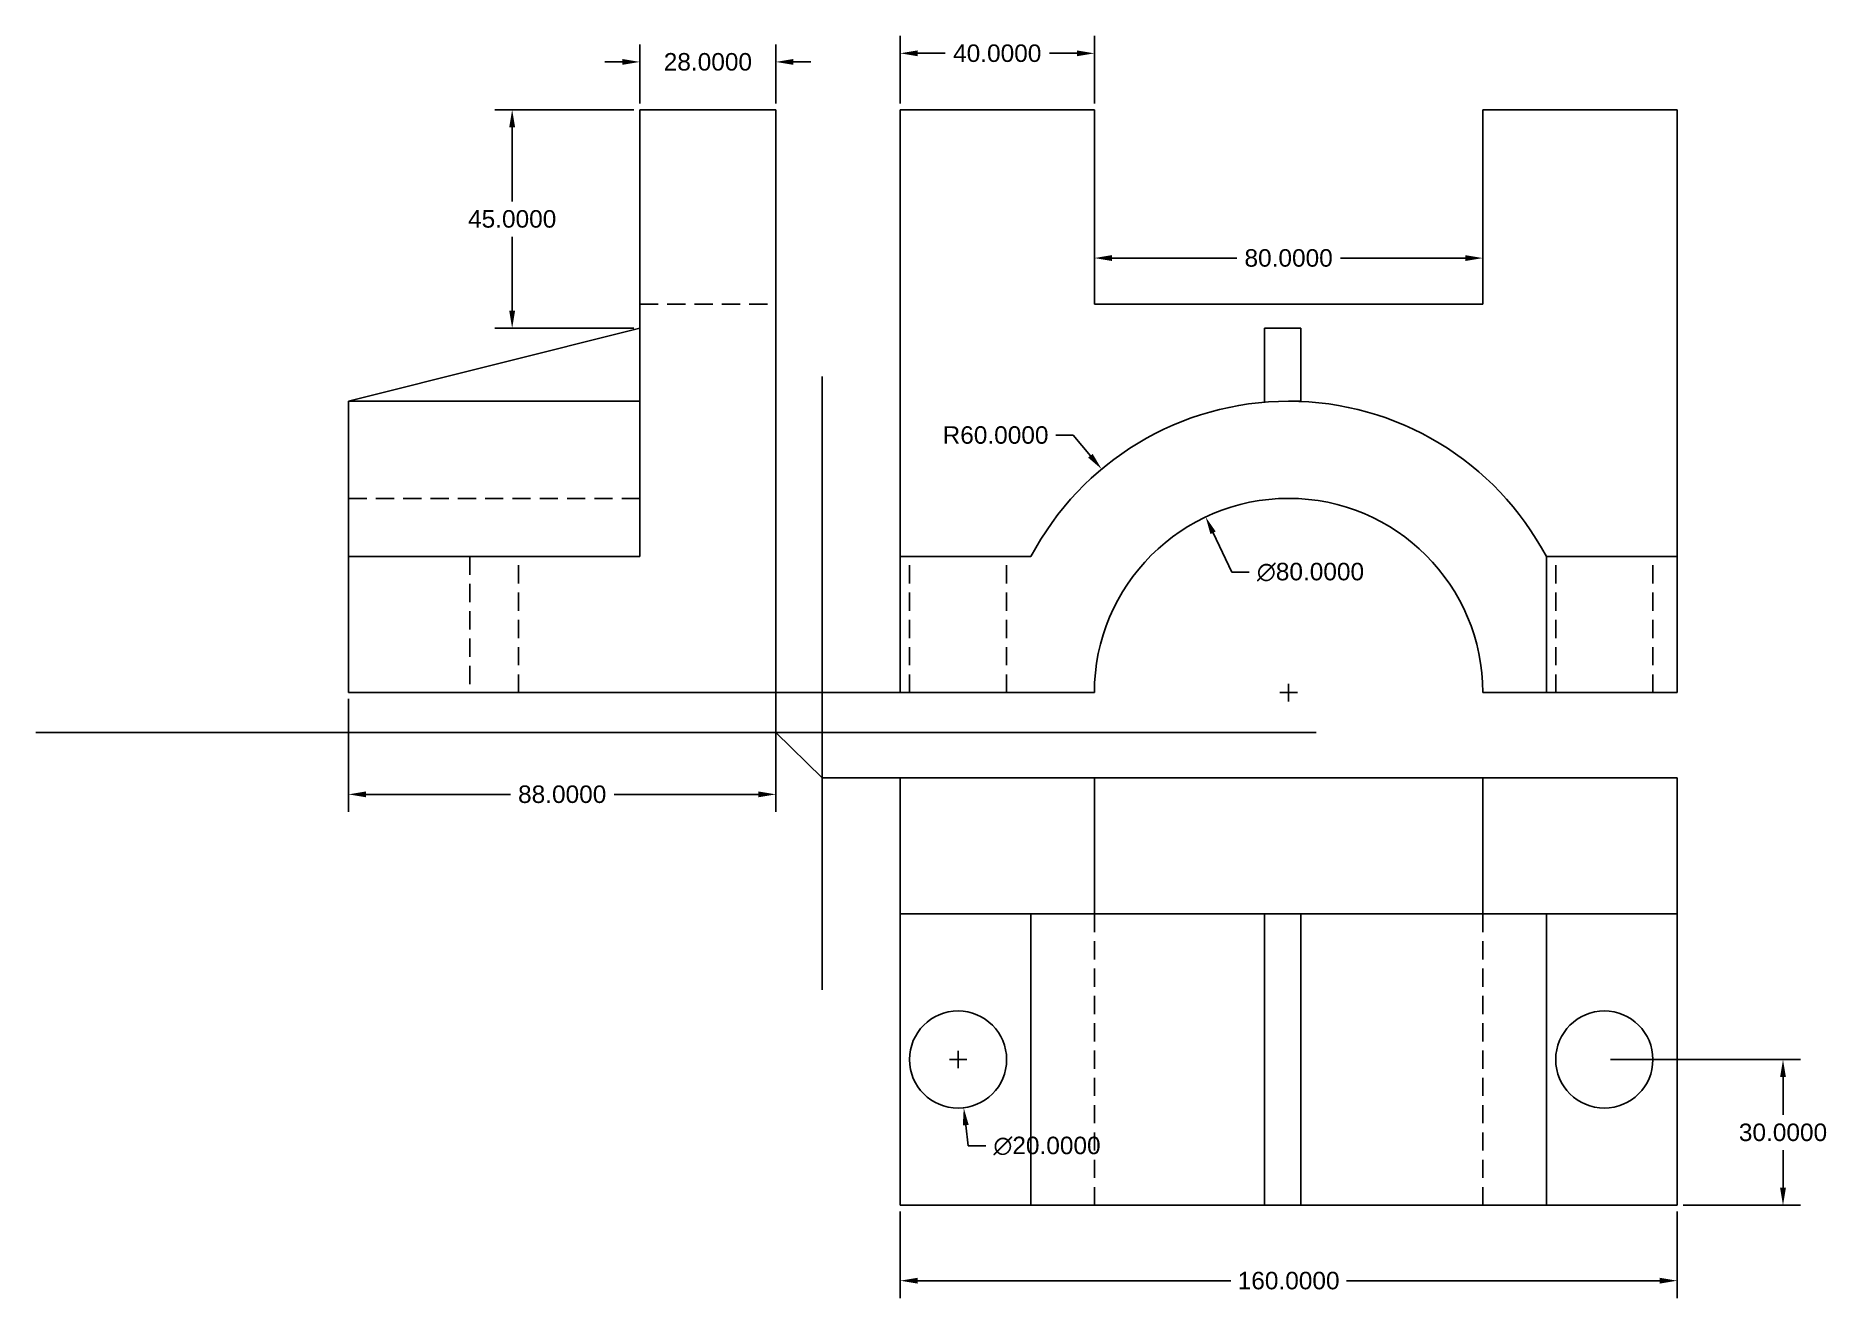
# Model space of a CAD drawing. Header units: inches. Extents: x 193 to 561, y 41 to 301.
import ezdxf

# ---------------------------------------------------------------- set-up
doc = ezdxf.new("R2010")
doc.units = ezdxf.units.IN
doc.header["$LTSCALE"] = 15
doc.header["$MEASUREMENT"] = 0
doc.linetypes.add('HIDDEN', pattern=[0.375, 0.25, -0.125])
for name, color, linetype in [('dy', 1, 'Continuous'), ('hid', 2, 'HIDDEN'), ('sep', 5, 'Continuous')]:
    doc.layers.add(name, color=color, linetype=linetype)
doc.styles.get("Standard").update_dxf_attribs({"font": 'arial.ttf'})
doc.dimstyles.get("Standard").update_dxf_attribs({"dimscale": 20, "dimtxt": 0.18, "dimasz": 0.18, "dimexe": 0.18, "dimexo": 0.0625, "dimgap": 0.09, "dimtad": 0, "dimtih": 1, "dimtoh": 1, "dimdec": 4, "dimzin": 0, "dimdsep": 46, "dimtxsty": 'Standard', "dimcen": 0.09, "dimadec": 0, "dimazin": 0, "dimtfac": 1, "dimtdec": 4, "dimtofl": 0, "dimtmove": 0, "dimatfit": 3, "dimfxl": 1, "dimtolj": 1, "dimtzin": 0, "dimarcsym": 0})

# ---------------------------------------------------------------- blocks, each defined once
blk = doc.blocks.new('*D2')
at = {"layer": 'Defpoints', "color": 0, "transparency": 16777216}
for p in [(317.11, 285.84), (290.81, 240.84), (317.11, 240.84)]:
    blk.add_point(p, dxfattribs=at)
at = {"layer": 'dy', "color": 0, "lineweight": -2, "transparency": 16777216}
for p, q in [((315.86, 285.84), (287.21, 285.84)), ((290.81, 282.24), (290.81, 266.97)), ((290.81, 244.44), (290.81, 259.7)), ((315.86, 240.84), (287.21, 240.84))]:
    blk.add_line(p, q, dxfattribs=at)
at = {"layer": 'dy', "color": 0, "transparency": 16777216}
for points in [[(290.21, 282.24), (291.41, 282.24), (290.81, 285.84)], [(290.21, 244.44), (291.41, 244.44), (290.81, 240.84)]]:
    blk.add_solid(points, dxfattribs=at)
at = {"layer": 'dy', "color": 0, "transparency": 16777216, "insert": (290.81, 263.34), "char_height": 3.6, "attachment_point": 5}
blk.add_mtext('\\A1;45.0000', dxfattribs=at)
blk = doc.blocks.new('*D3')
at = {"layer": 'Defpoints', "color": 0, "transparency": 16777216}
for p in [(257.11, 165.84), (345.11, 165.84), (345.11, 144.9)]:
    blk.add_point(p, dxfattribs=at)
at = {"layer": 'dy', "color": 0, "lineweight": -2, "transparency": 16777216}
for p, q in [((257.11, 164.59), (257.11, 141.3)), ((345.11, 164.59), (345.11, 141.3)), ((260.71, 144.9), (290.45, 144.9)), ((341.51, 144.9), (311.78, 144.9))]:
    blk.add_line(p, q, dxfattribs=at)
at = {"layer": 'dy', "color": 0, "transparency": 16777216}
for points in [[(260.71, 145.5), (260.71, 144.3), (257.11, 144.9)], [(341.51, 145.5), (341.51, 144.3), (345.11, 144.9)]]:
    blk.add_solid(points, dxfattribs=at)
at = {"layer": 'dy', "color": 0, "transparency": 16777216, "insert": (301.11, 144.9), "char_height": 3.6, "attachment_point": 5}
blk.add_mtext('\\A1;88.0000', dxfattribs=at)
blk = doc.blocks.new('*D4')
at = {"layer": 'Defpoints', "color": 0, "transparency": 16777216}
for p in [(370.69, 60.3), (530.69, 60.3), (530.69, 44.78)]:
    blk.add_point(p, dxfattribs=at)
at = {"layer": 'dy', "color": 0, "lineweight": -2, "transparency": 16777216}
for p, q in [((370.69, 59.05), (370.69, 41.18)), ((530.69, 59.05), (530.69, 41.18)), ((374.29, 44.78), (438.8, 44.78)), ((527.09, 44.78), (462.59, 44.78))]:
    blk.add_line(p, q, dxfattribs=at)
at = {"layer": 'dy', "color": 0, "transparency": 16777216}
for points in [[(374.29, 45.38), (374.29, 44.18), (370.69, 44.78)], [(527.09, 45.38), (527.09, 44.18), (530.69, 44.78)]]:
    blk.add_solid(points, dxfattribs=at)
at = {"layer": 'dy', "color": 0, "transparency": 16777216, "insert": (450.69, 44.78), "char_height": 3.6, "attachment_point": 5}
blk.add_mtext('\\A1;160.0000', dxfattribs=at)
blk = doc.blocks.new('*D5')
at = {"layer": 'Defpoints', "color": 0, "transparency": 16777216}
for p in [(412.19, 211.85), (450.69, 165.84)]:
    blk.add_point(p, dxfattribs=at)
at = {"layer": 'dy', "color": 0, "lineweight": -2, "transparency": 16777216}
for p, q in [((402.73, 218.85), (406.33, 218.85)), ((406.33, 218.85), (409.88, 214.61)), ((450.69, 164.04), (450.69, 167.64)), ((448.89, 165.84), (452.49, 165.84))]:
    blk.add_line(p, q, dxfattribs=at)
at = {"layer": 'dy', "color": 0, "transparency": 16777216}
blk.add_solid([(410.34, 214.99), (409.41, 214.22), (412.19, 211.85)], dxfattribs=at)
at = {"layer": 'dy', "color": 0, "transparency": 16777216, "insert": (390.34, 218.85), "char_height": 3.6, "attachment_point": 5}
blk.add_mtext('\\A1;R60.0000', dxfattribs=at)
blk = doc.blocks.new('*D6')
at = {"layer": 'Defpoints', "color": 0, "transparency": 16777216}
for p in [(433.6, 202), (467.79, 129.67)]:
    blk.add_point(p, dxfattribs=at)
at = {"layer": 'dy', "color": 0, "lineweight": -2, "transparency": 16777216}
for p, q in [((438.97, 190.64), (435.14, 198.74)), ((442.57, 190.64), (438.97, 190.64))]:
    blk.add_line(p, q, dxfattribs=at)
at = {"layer": 'dy', "color": 0, "transparency": 16777216}
blk.add_solid([(435.68, 199), (434.59, 198.49), (433.6, 202)], dxfattribs=at)
at = {"layer": 'dy', "color": 0, "transparency": 16777216, "insert": (455.19, 190.64), "char_height": 3.6, "attachment_point": 5}
blk.add_mtext('\\A1;∅80.0000', dxfattribs=at)
blk = doc.blocks.new('*D7')
at = {"layer": 'Defpoints', "color": 0, "transparency": 16777216}
for p in [(381.46, 100.23), (383.79, 80.37)]:
    blk.add_point(p, dxfattribs=at)
at = {"layer": 'dy', "color": 0, "lineweight": -2, "transparency": 16777216}
for p, q in [((380.83, 90.3), (384.43, 90.3)), ((382.63, 88.5), (382.63, 92.1)), ((384.71, 72.51), (384.21, 76.8)), ((388.31, 72.51), (384.71, 72.51))]:
    blk.add_line(p, q, dxfattribs=at)
at = {"layer": 'dy', "color": 0, "transparency": 16777216}
blk.add_solid([(384.81, 76.86), (383.61, 76.73), (383.79, 80.37)], dxfattribs=at)
at = {"layer": 'dy', "color": 0, "transparency": 16777216, "insert": (400.94, 72.51), "char_height": 3.6, "attachment_point": 5}
blk.add_mtext('\\A1;∅20.0000', dxfattribs=at)
blk = doc.blocks.new('*D8')
at = {"layer": 'Defpoints', "color": 0, "transparency": 16777216}
for p in [(410.69, 297.45), (370.69, 285.84), (410.69, 285.84)]:
    blk.add_point(p, dxfattribs=at)
at = {"layer": 'dy', "color": 0, "lineweight": -2, "transparency": 16777216}
for p, q in [((370.69, 287.09), (370.69, 301.05)), ((410.69, 287.09), (410.69, 301.05)), ((374.29, 297.45), (379.96, 297.45)), ((407.09, 297.45), (401.43, 297.45))]:
    blk.add_line(p, q, dxfattribs=at)
at = {"layer": 'dy', "color": 0, "transparency": 16777216}
for points in [[(374.29, 298.05), (374.29, 296.85), (370.69, 297.45)], [(407.09, 298.05), (407.09, 296.85), (410.69, 297.45)]]:
    blk.add_solid(points, dxfattribs=at)
at = {"layer": 'dy', "color": 0, "transparency": 16777216, "insert": (390.69, 297.45), "char_height": 3.6, "attachment_point": 5}
blk.add_mtext('\\A1;40.0000', dxfattribs=at)
blk = doc.blocks.new('*D9')
at = {"layer": 'Defpoints', "color": 0, "transparency": 16777216}
for p in [(490.69, 255.3), (410.69, 245.84), (490.69, 245.84)]:
    blk.add_point(p, dxfattribs=at)
at = {"layer": 'dy', "color": 0, "lineweight": -2, "transparency": 16777216}
for p, q in [((410.69, 247.09), (410.69, 258.9)), ((490.69, 247.09), (490.69, 258.9)), ((414.29, 255.3), (440.03, 255.3)), ((487.09, 255.3), (461.36, 255.3))]:
    blk.add_line(p, q, dxfattribs=at)
at = {"layer": 'dy', "color": 0, "transparency": 16777216}
for points in [[(414.29, 255.9), (414.29, 254.7), (410.69, 255.3)], [(487.09, 255.9), (487.09, 254.7), (490.69, 255.3)]]:
    blk.add_solid(points, dxfattribs=at)
at = {"layer": 'dy', "color": 0, "transparency": 16777216, "insert": (450.69, 255.3), "char_height": 3.6, "attachment_point": 5}
blk.add_mtext('\\A1;80.0000', dxfattribs=at)
blk = doc.blocks.new('*D10')
at = {"layer": 'Defpoints', "color": 0, "transparency": 16777216}
for p in [(345.11, 295.68), (317.11, 285.84), (345.11, 285.84)]:
    blk.add_point(p, dxfattribs=at)
at = {"layer": 'dy', "color": 0, "lineweight": -2, "transparency": 16777216}
for p, q in [((317.11, 287.09), (317.11, 299.28)), ((345.11, 287.09), (345.11, 299.28)), ((313.51, 295.68), (309.91, 295.68)), ((348.71, 295.68), (352.31, 295.68))]:
    blk.add_line(p, q, dxfattribs=at)
at = {"layer": 'dy', "color": 0, "transparency": 16777216}
for points in [[(313.51, 296.28), (313.51, 295.08), (317.11, 295.68)], [(348.71, 296.28), (348.71, 295.08), (345.11, 295.68)]]:
    blk.add_solid(points, dxfattribs=at)
at = {"layer": 'dy', "color": 0, "transparency": 16777216, "insert": (331.11, 295.68), "char_height": 3.6, "attachment_point": 5}
blk.add_mtext('\\A1;28.0000', dxfattribs=at)
blk = doc.blocks.new('*D11')
at = {"layer": 'Defpoints', "color": 0, "transparency": 16777216}
for p in [(515.69, 90.3), (552.49, 90.3), (530.69, 60.3)]:
    blk.add_point(p, dxfattribs=at)
at = {"layer": 'dy', "color": 0, "lineweight": -2, "transparency": 16777216}
for p, q in [((516.94, 90.3), (556.09, 90.3)), ((552.49, 86.7), (552.49, 78.94)), ((552.49, 63.9), (552.49, 71.66)), ((531.94, 60.3), (556.09, 60.3))]:
    blk.add_line(p, q, dxfattribs=at)
at = {"layer": 'dy', "color": 0, "transparency": 16777216}
for points in [[(551.89, 86.7), (553.09, 86.7), (552.49, 90.3)], [(551.89, 63.9), (553.09, 63.9), (552.49, 60.3)]]:
    blk.add_solid(points, dxfattribs=at)
at = {"layer": 'dy', "color": 0, "transparency": 16777216, "insert": (552.49, 75.3), "char_height": 3.6, "attachment_point": 5}
blk.add_mtext('\\A1;30.0000', dxfattribs=at)

msp = doc.modelspace()

# ---------------------------------------------------------------- linework, layer by layer
for p, q in [((345.11297, 285.83603), (317.11297, 285.83603)), ((317.11297, 285.83603), (317.11297, 193.83603)), ((345.11297, 165.83603), (345.11297, 285.83603)), ((410.69351, 285.83603), (370.69351, 285.83603)), ((370.69351, 285.83603), (370.69351, 193.83603)), ((410.69351, 245.83603), (410.69351, 285.83603)), ((530.69351, 285.83603), (490.69351, 285.83603)), ((490.69351, 285.83603), (490.69351, 245.83603)), ((530.69351, 193.83603), (530.69351, 285.83603)), ((490.69351, 245.83603), (410.69351, 245.83603)), ((450.69351, 245.83603), (445.69351, 245.83603)), ((448.19351, 245.83603), (453.19351, 245.83603)), ((317.11297, 240.83603), (257.11297, 225.83603)), ((445.69351, 240.83603), (445.69351, 225.62733)), ((453.19351, 240.83603), (445.69351, 240.83603)), ((453.19351, 240.83603), (453.19351, 225.78392)), ((257.11297, 225.83603), (317.11297, 225.83603)), ((257.11297, 165.83603), (257.11297, 225.83603)), ((445.69351, 225.83603), (445.69351, 225.62733)), ((450.69351, 225.83603), (453.19351, 225.83603)), ((453.19351, 225.83603), (453.19351, 225.78392)), ((317.11297, 193.83603), (257.11297, 193.83603)), ((257.11297, 193.83603), (257.11297, 165.83603)), ((397.62751, 193.83603), (370.69351, 193.83603)), ((370.69351, 165.83603), (370.69351, 193.83603)), ((530.69351, 193.83603), (503.75951, 193.83603)), ((503.75951, 193.83603), (503.75951, 165.83603)), ((530.69351, 165.83603), (530.69351, 193.83603)), ((257.11297, 165.83603), (345.11297, 165.83603)), ((410.69351, 165.83603), (370.69351, 165.83603)), ((530.69351, 165.83603), (490.69351, 165.83603)), ((530.69351, 165.83603), (490.69351, 165.83603)), ((530.69351, 148.30278), (370.69351, 148.30278)), ((370.69351, 148.30278), (370.69351, 60.30278)), ((370.69351, 148.30278), (370.69351, 120.30278)), ((410.69351, 120.30278), (410.69351, 148.30278)), ((490.69351, 120.30278), (490.69351, 148.30278)), ((530.69351, 120.30278), (530.69351, 148.30278)), ((370.69351, 120.30278), (410.69351, 120.30278)), ((397.62751, 120.30278), (397.62751, 60.30278)), ((410.69351, 120.30278), (490.69351, 120.30278)), ((445.69351, 115.30278), (445.69351, 120.30278)), ((453.19351, 115.30278), (453.19351, 120.30278)), ((490.69351, 120.30278), (530.69351, 120.30278)), ((503.75951, 120.30278), (503.75951, 60.30278)), ((530.69351, 120.30278), (530.69351, 60.30278)), ((530.69351, 120.30278), (530.69351, 120.30278)), ((530.69351, 120.30278), (530.69351, 90.30278)), ((445.69351, 115.30278), (445.69351, 60.30278)), ((453.19351, 115.30278), (453.19351, 60.30278)), ((530.69351, 60.30278), (370.69351, 60.30278))]:
    msp.add_line(p, q)
for centre in [(382.62751, 90.30278), (515.69351, 90.30278)]:
    msp.add_circle(centre, 10)
for radius, start, end in [(60, 27.8181393, 152.1818607), (40, 0, 180)]:
    msp.add_arc((450.69351, 165.83603), radius, start, end)
at = {"layer": 'hid'}
for p, q in [((317.11297, 245.83603), (345.11297, 245.83603)), ((257.11297, 205.83603), (317.11297, 205.83603)), ((282.11297, 193.83603), (282.11297, 165.83603)), ((292.11297, 165.83603), (292.11297, 193.83603)), ((372.62751, 165.83603), (372.62751, 193.83603)), ((392.62751, 165.83603), (392.62751, 193.83603)), ((505.69351, 165.83603), (505.69351, 193.83603)), ((525.69351, 165.83603), (525.69351, 193.83603)), ((410.69351, 120.30278), (410.69351, 60.30278)), ((490.69351, 120.30278), (490.69351, 60.30278))]:
    msp.add_line(p, q, dxfattribs=at)
at = {"layer": 'sep'}
for p, q in [((354.65589, 168.13826), (354.65589, 230.92725)), ((354.65589, 168.13826), (354.65589, 148.30278)), ((345.11297, 165.83603), (370.69351, 165.83603)), ((345.11297, 165.83603), (345.11297, 157.64014)), ((338.53034, 157.64014), (192.7189, 157.64014)), ((338.53034, 157.64014), (370.69351, 157.64014)), ((345.11297, 157.64014), (354.65589, 148.30278)), ((370.69351, 157.64014), (456.39112, 157.64014)), ((354.65589, 148.30278), (354.65589, 104.64248)), ((354.65589, 148.30278), (370.69351, 148.30278))]:
    msp.add_line(p, q, dxfattribs=at)

# ---------------------------------------------------------------- dimensions: what is measured, and where the dimension line sits
at = {"layer": 'dy'}
for base, p1, p2, picture, middle in [((345.11297, 295.67841), (317.11297, 285.83603), (345.11297, 285.83603), '*D10', (331.11297, 295.67841)), ((410.69351, 297.45317), (370.69351, 285.83603), (410.69351, 285.83603), '*D8', (390.69351, 297.45317)), ((490.69351, 255.30283), (410.69351, 245.83603), (490.69351, 245.83603), '*D9', (450.69351, 255.30283)), ((345.11297, 144.89911), (257.11297, 165.83603), (345.11297, 165.83603), '*D3', (301.11297, 144.89911)), ((530.69351, 44.77909), (370.69351, 60.30278), (530.69351, 60.30278), '*D4', (450.69351, 44.77909))]:
    dim = msp.add_linear_dim(base=base, p1=p1, p2=p2, dimstyle='Standard', dxfattribs=at)
    dim.commit()
    dim.dimension.update_dxf_attribs({"geometry": picture, "text_midpoint": middle})
for base, p1, p2, picture, middle in [((290.80598, 240.83603), (317.11297, 285.83603), (317.11297, 240.83603), '*D2', (290.80598, 263.33603)), ((552.4914, 90.30278), (530.69351, 60.30278), (515.69351, 90.30278), '*D11', (552.4914, 75.30278))]:
    dim = msp.add_linear_dim(base=base, p1=p1, p2=p2, angle=90, dimstyle='Standard', dxfattribs=at)
    dim.commit()
    dim.dimension.update_dxf_attribs({"geometry": picture, "text_midpoint": middle})
dim = msp.add_radius_dim(center=(450.69351, 165.83603), mpoint=(412.18553, 211.84836), dimstyle='Standard', dxfattribs=at)
dim.commit()
dim.dimension.update_dxf_attribs({"geometry": '*D5', "text_midpoint": (390.3405, 218.84729), "dimtype": 164})
for p1, p2, picture, middle in [((467.79055, 129.67401), (433.59647, 201.99804), '*D6', (455.18994, 190.63963)), ((381.46397, 100.23486), (383.79106, 80.3707), '*D7', (400.93518, 72.51073))]:
    dim = msp.add_diameter_dim_2p(p1=p1, p2=p2, dimstyle='Standard', dxfattribs=at)
    dim.commit()
    dim.dimension.update_dxf_attribs({"geometry": picture, "text_midpoint": middle, "dimtype": 163})

doc.saveas('drawing.dxf')
